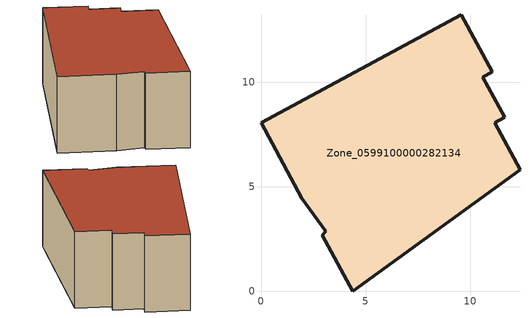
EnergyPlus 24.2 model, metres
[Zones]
Zone_0599100000282134
 floor ground (C_G): 0,8.07 9.57,13.25 11.06,10.5 10.61,10.25 11.65,8.33 11.17,8.08 12.39,5.82 4.38,0 2.92,2.69 3.1,2.88 1.96,4.46 z0
 wall outside (C_F): 9.57,13.25 0,8.07 1.96,4.46 3.1,2.88 2.92,2.69 4.38,0 12.39,5.82 11.17,8.08 11.65,8.33 10.61,10.25 11.06,10.5 9.57,13.25 z0:5.82
 roof outside (C_R): 1.96,4.46 3.1,2.88 2.92,2.69 4.38,0 12.39,5.82 11.17,8.08 11.65,8.33 10.61,10.25 11.06,10.5 9.57,13.25 0,8.07 z5.82
[BUILDING]
Pand.0599100000282134: North Axis=0; Terrain=City; Loads Convergence Tolerance Value=0.04; Temperature Convergence Tolerance Value=0.4; Solar Distribution=FullExterior; Maximum Number of Warmup Days=25; Minimum Number of Warmup Days=1
[Site:Location]
Rotterdam.The.Hague.AP_ZH_NLD Design_Conditions: Latitude=51.96; Longitude=4.45; Time Zone=1; Elevation=-4.5
[SITE:GROUNDTEMPERATURE:BUILDINGSURFACE]
18, 18, 18, 18, 18, 18, 18, 18, 18, 18, 18, 18
[MATERIAL] Thermal Absorptance=0.9; Solar Absorptance=0.7; Visible Absorptance=0.7
Name | Roughness | Thickness | Conductivity | Density | Specific Heat
G.TC.1992-2005 | MediumSmooth | 0.15 | 0.06 | 540 | 1210
F.TC.1992-2005 | Rough | 0.3 | 0.12 | 1920 | 840
R.TC.1992-2005 | MediumRough | 0.2 | 0.08 | 1500 | 1000
[CONSTRUCTION]
C_G: G.TC.1992-2005
C_F: F.TC.1992-2005
C_R: R.TC.1992-2005
[ZONE]
Zone_0599100000282134: Type=1; Multiplier=1; Ceiling Height=Autocalculate; Volume=Autocalculate; Floor Area=autocalculate; Part of Total Floor Area=Yes
[ZONEINFILTRATION:DESIGNFLOWRATE]
Infil_Zone_0599100000282134: Zone or ZoneList or Space or SpaceList=Zone_0599100000282134; Schedule=AlwaysOn; Design Flow Rate Calculation Method=Flow/Area; Flow Rate per Floor Area=0.0015; Constant Term Coefficient=1; Temperature Term Coefficient=0; Velocity Term Coefficient=0; Velocity Squared Term Coefficient=0
[HVACTEMPLATE:ZONE:IDEALLOADSAIRSYSTEM]
Zone_0599100000282134: Maximum Heating Supply Air Temperature=50; Minimum Cooling Supply Air Temperature=13; Maximum Heating Supply Air Humidity Ratio=0.0156; Minimum Cooling Supply Air Humidity Ratio=0.0077; Heating Limit=NoLimit; Cooling Limit=NoLimit; Dehumidification Control Type=ConstantSensibleHeatRatio; Cooling Sensible Heat Ratio=0.7; Dehumidification Setpoint=60; Humidification Control Type=None; Humidification Setpoint=30; Outdoor Air Method=None; Outdoor Air Flow Rate per Person=0.00944; Outdoor Air Flow Rate per Zone Floor Area=0; Outdoor Air Flow Rate per Zone=0; Demand Controlled Ventilation Type=None; Outdoor Air Economizer Type=NoEconomizer; Heat Recovery Type=None; Sensible Heat Recovery Effectiveness=0.7; Latent Heat Recovery Effectiveness=0.65
[ZONECONTROL:THERMOSTAT]
ThermostatControl_Zone_0599100000282134: Zone or ZoneList=Zone_0599100000282134; Control Type Schedule=DualSetpointControlType; Control 1=Thermostat_Zone_0599100000282134; Temperature Difference Between Cutout And Setpoint=0
[THERMOSTATSETPOINT:DUALSETPOINT]
Thermostat_Zone_0599100000282134: Heating Setpoint Temperature Schedule=HeatingSetpoint_Zone_0599100000282134; Cooling Setpoint Temperature Schedule=CoolingSetpoint_Zone_0599100000282134
[SCHEDULE:COMPACT]
HeatingSetpoint_Zone_0599100000282134: Through: 12/31, For: AllDays, Until: 24:00, 21
CoolingSetpoint_Zone_0599100000282134: Through: 12/31, For: AllDays, Until: 24:00, 24
DualSetpointControlType: Through: 12/31, For: AllDays, Until: 24:00, 4
AlwaysOn: Through: 12/31, For: AllDays, Until: 24:00, 1
